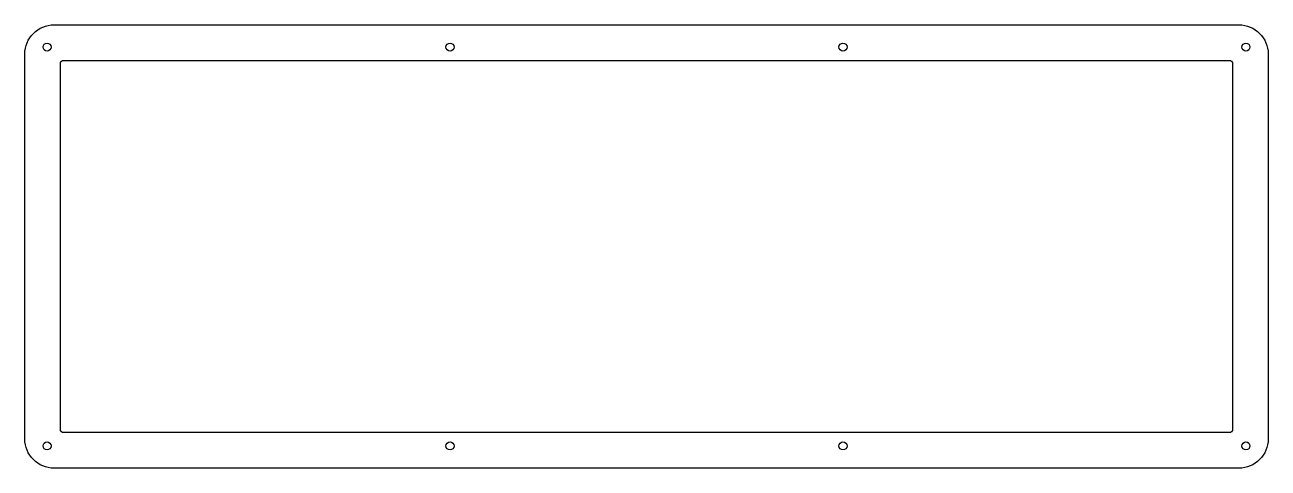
# Model space of a CAD drawing. Header units: millimetres. Extents: x -11 to 373, y -126 to 11.
import ezdxf

# ---------------------------------------------------------------- set-up
doc = ezdxf.new("R2010")
doc.units = ezdxf.units.MM
doc.layers.get('0').update_dxf_attribs({"linetype": 'CONTINUOUS'})

msp = doc.modelspace()

# ---------------------------------------------------------------- linework, layer by layer
for points in [[(364.43, -125.78), (-2.48, -125.78, -0.414214), (-11.48, -116.78), (-11.48, 2.48, -0.414214), (-2.48, 11.48), (364.43, 11.48, -0.414214), (373.43, 2.48), (373.43, -116.78, -0.414214)], [(-0.48, -113.77), (-0.48, -0.53, -0.414214), (0.53, 0.48), (361.42, 0.48, -0.414214), (362.43, -0.53), (362.43, -113.77, -0.414214), (361.42, -114.78), (0.53, -114.78, -0.414214)]]:
    msp.add_lwpolyline(points, format="xyb", close=True)
for centre in [(-4.6, 4.6), (120.15, 4.6), (241.8, 4.6), (366.55, 4.6), (-4.6, -118.9), (120.15, -118.9), (241.8, -118.9), (366.55, -118.9)]:
    msp.add_circle(centre, 1.25)

doc.saveas('drawing.dxf')
